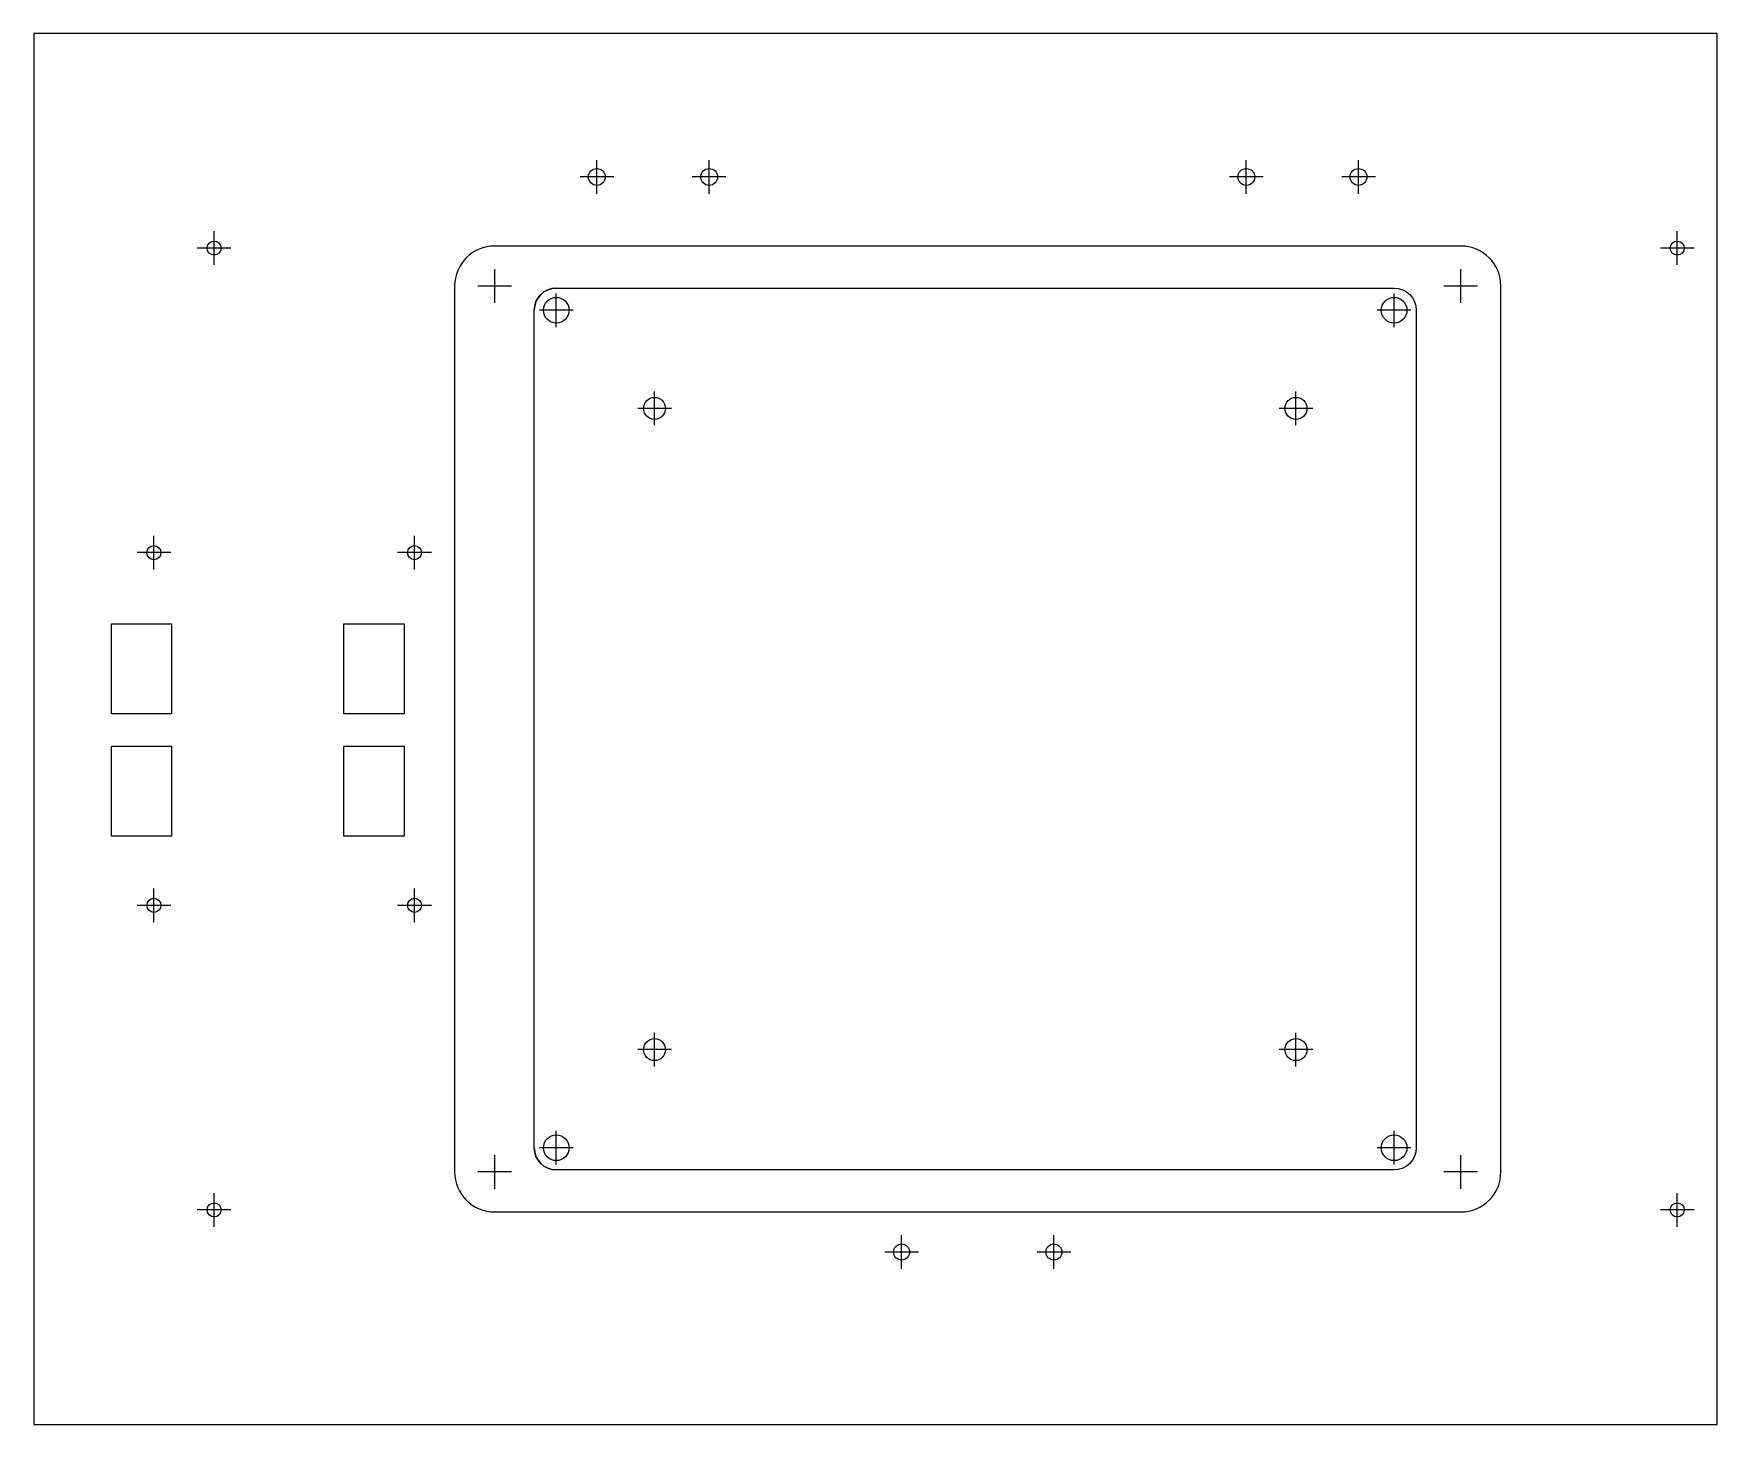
# Model space of a CAD drawing. Extents: x 87 to 507, y -225 to 122.
import ezdxf

# ---------------------------------------------------------------- set-up
doc = ezdxf.new("R2010")
doc.units = 0
doc.layers.get('0').update_dxf_attribs({"linetype": 'CONTINUOUS'})

msp = doc.modelspace()

# ---------------------------------------------------------------- linework, layer by layer
at = {"color": 7}
for points in [[(507, -224.759843), (507, 122.240157), (87, 122.240157), (87, -224.759843)], [(121.4, -25.009843), (121.4, -47.509843), (106.4, -47.509843), (106.4, -25.009843)], [(179.4, -25.009843), (179.4, -47.509843), (164.4, -47.509843), (164.4, -25.009843)], [(121.4, -55.509843), (121.4, -78.009843), (106.4, -78.009843), (106.4, -55.509843)], [(179.4, -55.509843), (179.4, -78.009843), (164.4, -78.009843), (164.4, -55.509843)]]:
    msp.add_lwpolyline(points, close=True, dxfattribs=at)
for points in [[(87, 122.240157), (87, -224.759843)], [(507, 122.240157), (87, 122.240157)], [(87, -224.759843), (507, -224.759843), (507, 122.240157)], [(227.5, 82.290157), (227.5, 90.690157)], [(255.5, 82.290157), (255.5, 90.690157)], [(389.5, 82.290157), (389.5, 90.690157)], [(417.5, 82.290157), (417.5, 90.690157)], [(231.7, 86.490157), (223.3, 86.490157)], [(259.7, 86.490157), (251.3, 86.490157)], [(393.7, 86.490157), (385.3, 86.490157)], [(421.7, 86.490157), (413.3, 86.490157)], [(132, 64.540157), (132, 72.940157)], [(497, 64.540157), (497, 72.940157)], [(136.2, 68.740157), (127.8, 68.740157)], [(443, 69.240157), (202, 69.240157)], [(443, 69.240157), (202, 69.240157)], [(501.2, 68.740157), (492.8, 68.740157)], [(202, 55.040157), (202, 63.440157)], [(443, 55.040157), (443, 63.440157)], [(192, 59.240157), (192, -161.759843)], [(192, 59.240157), (192, -161.759843)], [(206.2, 59.240157), (197.8, 59.240157)], [(447.2, 59.240157), (438.8, 59.240157)], [(453, -161.759843), (453, 59.240157)], [(453, -161.759843), (453, 59.240157)], [(217.37091, 58.740157), (426.37091, 58.740157)], [(217.37091, 58.740157), (426.37091, 58.740157)], [(217.37091, 49.040157), (217.37091, 57.440157)], [(426.37091, 49.040157), (426.37091, 57.440157)], [(211.87091, -155.759843), (211.87091, 53.240157)], [(211.87091, -155.759843), (211.87091, 53.240157)], [(221.57091, 53.240157), (213.17091, 53.240157)], [(430.57091, 53.240157), (422.17091, 53.240157)], [(431.87091, 53.240157), (431.87091, -155.759843)], [(431.87091, 53.240157), (431.87091, -155.759843)], [(241.87091, 24.540157), (241.87091, 32.940157)], [(401.87091, 24.540157), (401.87091, 32.940157)], [(246.07091, 28.740157), (237.67091, 28.740157)], [(406.07091, 28.740157), (397.67091, 28.740157)], [(117, -11.459843), (117, -3.059843)], [(182, -11.459843), (182, -3.059843)], [(121.2, -7.259843), (112.8, -7.259843)], [(186.2, -7.259843), (177.8, -7.259843)], [(106.4, -25.009843), (121.4, -25.009843)], [(106.4, -47.509843), (106.4, -25.009843)], [(121.4, -25.009843), (121.4, -47.509843), (106.4, -47.509843)], [(164.4, -25.009843), (179.4, -25.009843)], [(164.4, -47.509843), (164.4, -25.009843)], [(179.4, -25.009843), (179.4, -47.509843), (164.4, -47.509843)], [(106.4, -55.509843), (121.4, -55.509843)], [(106.4, -78.009843), (106.4, -55.509843)], [(121.4, -55.509843), (121.4, -78.009843), (106.4, -78.009843)], [(164.4, -55.509843), (179.4, -55.509843)], [(164.4, -78.009843), (164.4, -55.509843)], [(179.4, -55.509843), (179.4, -78.009843), (164.4, -78.009843)], [(117, -99.459843), (117, -91.059843)], [(182, -99.459843), (182, -91.059843)], [(121.2, -95.259843), (112.8, -95.259843)], [(186.2, -95.259843), (177.8, -95.259843)], [(241.87091, -135.459843), (241.87091, -127.059843)], [(401.87091, -135.459843), (401.87091, -127.059843)], [(246.07091, -131.259843), (237.67091, -131.259843)], [(406.07091, -131.259843), (397.67091, -131.259843)], [(217.37091, -159.959843), (217.37091, -151.559843)], [(426.37091, -159.959843), (426.37091, -151.559843)], [(202, -165.959843), (202, -157.559843)], [(221.57091, -155.759843), (213.17091, -155.759843)], [(430.57091, -155.759843), (422.17091, -155.759843)], [(443, -165.959843), (443, -157.559843)], [(206.2, -161.759843), (197.8, -161.759843)], [(426.37091, -161.259843), (217.37091, -161.259843)], [(426.37091, -161.259843), (217.37091, -161.259843)], [(447.2, -161.759843), (438.8, -161.759843)], [(132, -175.459843), (132, -167.059843)], [(497, -175.459843), (497, -167.059843)], [(136.2, -171.259843), (127.8, -171.259843)], [(202, -171.759843), (443, -171.759843)], [(202, -171.759843), (443, -171.759843)], [(501.2, -171.259843), (492.8, -171.259843)], [(303.5, -185.959843), (303.5, -177.559843)], [(341.5, -185.959843), (341.5, -177.559843)], [(307.7, -181.759843), (299.3, -181.759843)], [(345.7, -181.759843), (337.3, -181.759843)]]:
    msp.add_lwpolyline(points, dxfattribs=at)
for points in [[(225.4, 86.490157), (225.4, 87.650157), (226.3402, 88.590157), (227.5, 88.590157)], [(225.4, 86.490157), (225.4, 87.650157), (226.3402, 88.590157), (227.5, 88.590157)], [(227.5, 88.590157), (228.6598, 88.590157), (229.6, 87.650157), (229.6, 86.490157)], [(227.5, 88.590157), (228.6598, 88.590157), (229.6, 87.650157), (229.6, 86.490157)], [(253.4, 86.490157), (253.4, 87.650157), (254.3402, 88.590157), (255.5, 88.590157)], [(253.4, 86.490157), (253.4, 87.650157), (254.3402, 88.590157), (255.5, 88.590157)], [(255.5, 88.590157), (256.6598, 88.590157), (257.6, 87.650157), (257.6, 86.490157)], [(255.5, 88.590157), (256.6598, 88.590157), (257.6, 87.650157), (257.6, 86.490157)], [(387.4, 86.490157), (387.4, 87.650157), (388.3402, 88.590157), (389.5, 88.590157)], [(387.4, 86.490157), (387.4, 87.650157), (388.3402, 88.590157), (389.5, 88.590157)], [(389.5, 88.590157), (390.6598, 88.590157), (391.6, 87.650157), (391.6, 86.490157)], [(389.5, 88.590157), (390.6598, 88.590157), (391.6, 87.650157), (391.6, 86.490157)], [(415.4, 86.490157), (415.4, 87.650157), (416.34, 88.590157), (417.5, 88.590157)], [(415.4, 86.490157), (415.4, 87.650157), (416.34, 88.590157), (417.5, 88.590157)], [(417.5, 88.590157), (418.66, 88.590157), (419.6, 87.650157), (419.6, 86.490157)], [(417.5, 88.590157), (418.66, 88.590157), (419.6, 87.650157), (419.6, 86.490157)], [(227.5, 84.390157), (226.3402, 84.390157), (225.4, 85.330157), (225.4, 86.490157)], [(227.5, 84.390157), (226.3402, 84.390157), (225.4, 85.330157), (225.4, 86.490157)], [(229.6, 86.490157), (229.6, 85.330157), (228.6598, 84.390157), (227.5, 84.390157)], [(229.6, 86.490157), (229.6, 85.330157), (228.6598, 84.390157), (227.5, 84.390157)], [(255.5, 84.390157), (254.3402, 84.390157), (253.4, 85.330157), (253.4, 86.490157)], [(255.5, 84.390157), (254.3402, 84.390157), (253.4, 85.330157), (253.4, 86.490157)], [(257.6, 86.490157), (257.6, 85.330157), (256.6598, 84.390157), (255.5, 84.390157)], [(257.6, 86.490157), (257.6, 85.330157), (256.6598, 84.390157), (255.5, 84.390157)], [(389.5, 84.390157), (388.3402, 84.390157), (387.4, 85.330157), (387.4, 86.490157)], [(389.5, 84.390157), (388.3402, 84.390157), (387.4, 85.330157), (387.4, 86.490157)], [(391.6, 86.490157), (391.6, 85.330157), (390.6598, 84.390157), (389.5, 84.390157)], [(391.6, 86.490157), (391.6, 85.330157), (390.6598, 84.390157), (389.5, 84.390157)], [(417.5, 84.390157), (416.34, 84.390157), (415.4, 85.330157), (415.4, 86.490157)], [(417.5, 84.390157), (416.34, 84.390157), (415.4, 85.330157), (415.4, 86.490157)], [(419.6, 86.490157), (419.6, 85.330157), (418.66, 84.390157), (417.5, 84.390157)], [(419.6, 86.490157), (419.6, 85.330157), (418.66, 84.390157), (417.5, 84.390157)], [(130.25, 68.740157), (130.25, 69.706157), (131.034, 70.490157), (132, 70.490157)], [(130.25, 68.740157), (130.25, 69.706157), (131.034, 70.490157), (132, 70.490157)], [(132, 66.990157), (131.034, 66.990157), (130.25, 67.774157), (130.25, 68.740157)], [(132, 66.990157), (131.034, 66.990157), (130.25, 67.774157), (130.25, 68.740157)], [(132, 70.490157), (132.966, 70.490157), (133.75, 69.706157), (133.75, 68.740157)], [(132, 70.490157), (132.966, 70.490157), (133.75, 69.706157), (133.75, 68.740157)], [(133.75, 68.740157), (133.75, 67.774157), (132.966, 66.990157), (132, 66.990157)], [(133.75, 68.740157), (133.75, 67.774157), (132.966, 66.990157), (132, 66.990157)], [(202, 69.240157), (196.477, 69.240157), (192, 64.763157), (192, 59.240157)], [(202, 69.240157), (196.477, 69.240157), (192, 64.763157), (192, 59.240157)], [(453, 59.240157), (453, 64.763157), (448.523, 69.240157), (443, 69.240157)], [(453, 59.240157), (453, 64.763157), (448.523, 69.240157), (443, 69.240157)], [(495.25, 68.740157), (495.25, 69.706157), (496.034, 70.490157), (497, 70.490157)], [(495.25, 68.740157), (495.25, 69.706157), (496.034, 70.490157), (497, 70.490157)], [(497, 66.990157), (496.034, 66.990157), (495.25, 67.774157), (495.25, 68.740157)], [(497, 66.990157), (496.034, 66.990157), (495.25, 67.774157), (495.25, 68.740157)], [(497, 70.490157), (497.966, 70.490157), (498.75, 69.706157), (498.75, 68.740157)], [(497, 70.490157), (497.966, 70.490157), (498.75, 69.706157), (498.75, 68.740157)], [(498.75, 68.740157), (498.75, 67.774157), (497.966, 66.990157), (497, 66.990157)], [(498.75, 68.740157), (498.75, 67.774157), (497.966, 66.990157), (497, 66.990157)], [(211.87091, 53.240157), (211.87091, 56.278157), (214.33291, 58.740157), (217.37091, 58.740157)], [(217.37091, 58.740157), (214.33291, 58.740157), (211.87091, 56.278157), (211.87091, 53.240157)], [(214.17091, 53.240157), (214.17091, 55.007157), (215.60391, 56.440157), (217.37091, 56.440157)], [(214.17091, 53.240157), (214.17091, 55.007157), (215.60391, 56.440157), (217.37091, 56.440157)], [(217.37091, 56.440157), (219.13791, 56.440157), (220.57091, 55.007157), (220.57091, 53.240157)], [(217.37091, 56.440157), (219.13791, 56.440157), (220.57091, 55.007157), (220.57091, 53.240157)], [(423.17091, 53.240157), (423.17091, 55.007157), (424.60391, 56.440157), (426.37091, 56.440157)], [(423.17091, 53.240157), (423.17091, 55.007157), (424.60391, 56.440157), (426.37091, 56.440157)], [(426.37091, 58.740157), (429.40891, 58.740157), (431.87091, 56.278157), (431.87091, 53.240157)], [(426.37091, 58.740157), (429.40891, 58.740157), (431.87091, 56.278157), (431.87091, 53.240157)], [(426.37091, 56.440157), (428.13791, 56.440157), (429.57091, 55.007157), (429.57091, 53.240157)], [(426.37091, 56.440157), (428.13791, 56.440157), (429.57091, 55.007157), (429.57091, 53.240157)], [(217.37091, 50.040157), (215.60391, 50.040157), (214.17091, 51.473157), (214.17091, 53.240157)], [(217.37091, 50.040157), (215.60391, 50.040157), (214.17091, 51.473157), (214.17091, 53.240157)], [(220.57091, 53.240157), (220.57091, 51.473157), (219.13791, 50.040157), (217.37091, 50.040157)], [(220.57091, 53.240157), (220.57091, 51.473157), (219.13791, 50.040157), (217.37091, 50.040157)], [(426.37091, 50.040157), (424.60391, 50.040157), (423.17091, 51.473157), (423.17091, 53.240157)], [(426.37091, 50.040157), (424.60391, 50.040157), (423.17091, 51.473157), (423.17091, 53.240157)], [(429.57091, 53.240157), (429.57091, 51.473157), (428.13791, 50.040157), (426.37091, 50.040157)], [(429.57091, 53.240157), (429.57091, 51.473157), (428.13791, 50.040157), (426.37091, 50.040157)], [(239.12091, 28.740157), (239.12091, 30.258957), (240.35211, 31.490157), (241.87091, 31.490157)], [(239.12091, 28.740157), (239.12091, 30.258957), (240.35211, 31.490157), (241.87091, 31.490157)], [(241.87091, 31.490157), (243.38971, 31.490157), (244.62091, 30.258957), (244.62091, 28.740157)], [(241.87091, 31.490157), (243.38971, 31.490157), (244.62091, 30.258957), (244.62091, 28.740157)], [(399.12091, 28.740157), (399.12091, 30.258957), (400.35211, 31.490157), (401.87091, 31.490157)], [(399.12091, 28.740157), (399.12091, 30.258957), (400.35211, 31.490157), (401.87091, 31.490157)], [(401.87091, 31.490157), (403.38971, 31.490157), (404.62091, 30.258957), (404.62091, 28.740157)], [(401.87091, 31.490157), (403.38971, 31.490157), (404.62091, 30.258957), (404.62091, 28.740157)], [(241.87091, 25.990157), (240.35211, 25.990157), (239.12091, 27.221357), (239.12091, 28.740157)], [(241.87091, 25.990157), (240.35211, 25.990157), (239.12091, 27.221357), (239.12091, 28.740157)], [(244.62091, 28.740157), (244.62091, 27.221357), (243.38971, 25.990157), (241.87091, 25.990157)], [(244.62091, 28.740157), (244.62091, 27.221357), (243.38971, 25.990157), (241.87091, 25.990157)], [(401.87091, 25.990157), (400.35211, 25.990157), (399.12091, 27.221357), (399.12091, 28.740157)], [(401.87091, 25.990157), (400.35211, 25.990157), (399.12091, 27.221357), (399.12091, 28.740157)], [(404.62091, 28.740157), (404.62091, 27.221357), (403.38971, 25.990157), (401.87091, 25.990157)], [(404.62091, 28.740157), (404.62091, 27.221357), (403.38971, 25.990157), (401.87091, 25.990157)], [(115.25, -7.259843), (115.25, -6.293343), (116.034, -5.509843), (117, -5.509843)], [(115.25, -7.259843), (115.25, -6.293343), (116.034, -5.509843), (117, -5.509843)], [(117, -9.009843), (116.034, -9.009843), (115.25, -8.226343), (115.25, -7.259843)], [(117, -9.009843), (116.034, -9.009843), (115.25, -8.226343), (115.25, -7.259843)], [(117, -5.509843), (117.966, -5.509843), (118.75, -6.293343), (118.75, -7.259843)], [(117, -5.509843), (117.966, -5.509843), (118.75, -6.293343), (118.75, -7.259843)], [(118.75, -7.259843), (118.75, -8.226343), (117.966, -9.009843), (117, -9.009843)], [(118.75, -7.259843), (118.75, -8.226343), (117.966, -9.009843), (117, -9.009843)], [(180.25, -7.259843), (180.25, -6.293343), (181.034, -5.509843), (182, -5.509843)], [(180.25, -7.259843), (180.25, -6.293343), (181.034, -5.509843), (182, -5.509843)], [(182, -9.009843), (181.034, -9.009843), (180.25, -8.226343), (180.25, -7.259843)], [(182, -9.009843), (181.034, -9.009843), (180.25, -8.226343), (180.25, -7.259843)], [(182, -5.509843), (182.966, -5.509843), (183.75, -6.293343), (183.75, -7.259843)], [(182, -5.509843), (182.966, -5.509843), (183.75, -6.293343), (183.75, -7.259843)], [(183.75, -7.259843), (183.75, -8.226343), (182.966, -9.009843), (182, -9.009843)], [(183.75, -7.259843), (183.75, -8.226343), (182.966, -9.009843), (182, -9.009843)], [(115.25, -95.259843), (115.25, -94.293343), (116.034, -93.509843), (117, -93.509843)], [(115.25, -95.259843), (115.25, -94.293343), (116.034, -93.509843), (117, -93.509843)], [(117, -97.009843), (116.034, -97.009843), (115.25, -96.226343), (115.25, -95.259843)], [(117, -97.009843), (116.034, -97.009843), (115.25, -96.226343), (115.25, -95.259843)], [(117, -93.509843), (117.966, -93.509843), (118.75, -94.293343), (118.75, -95.259843)], [(117, -93.509843), (117.966, -93.509843), (118.75, -94.293343), (118.75, -95.259843)], [(118.75, -95.259843), (118.75, -96.226343), (117.966, -97.009843), (117, -97.009843)], [(118.75, -95.259843), (118.75, -96.226343), (117.966, -97.009843), (117, -97.009843)], [(180.25, -95.259843), (180.25, -94.293343), (181.034, -93.509843), (182, -93.509843)], [(180.25, -95.259843), (180.25, -94.293343), (181.034, -93.509843), (182, -93.509843)], [(182, -97.009843), (181.034, -97.009843), (180.25, -96.226343), (180.25, -95.259843)], [(182, -97.009843), (181.034, -97.009843), (180.25, -96.226343), (180.25, -95.259843)], [(182, -93.509843), (182.966, -93.509843), (183.75, -94.293343), (183.75, -95.259843)], [(182, -93.509843), (182.966, -93.509843), (183.75, -94.293343), (183.75, -95.259843)], [(183.75, -95.259843), (183.75, -96.226343), (182.966, -97.009843), (182, -97.009843)], [(183.75, -95.259843), (183.75, -96.226343), (182.966, -97.009843), (182, -97.009843)], [(239.12091, -131.259843), (239.12091, -129.741043), (240.35211, -128.509843), (241.87091, -128.509843)], [(239.12091, -131.259843), (239.12091, -129.741043), (240.35211, -128.509843), (241.87091, -128.509843)], [(241.87091, -128.509843), (243.38971, -128.509843), (244.62091, -129.741043), (244.62091, -131.259843)], [(241.87091, -128.509843), (243.38971, -128.509843), (244.62091, -129.741043), (244.62091, -131.259843)], [(399.12091, -131.259843), (399.12091, -129.741043), (400.35211, -128.509843), (401.87091, -128.509843)], [(399.12091, -131.259843), (399.12091, -129.741043), (400.35211, -128.509843), (401.87091, -128.509843)], [(401.87091, -128.509843), (403.38971, -128.509843), (404.62091, -129.741043), (404.62091, -131.259843)], [(401.87091, -128.509843), (403.38971, -128.509843), (404.62091, -129.741043), (404.62091, -131.259843)], [(241.87091, -134.009843), (240.35211, -134.009843), (239.12091, -132.778643), (239.12091, -131.259843)], [(241.87091, -134.009843), (240.35211, -134.009843), (239.12091, -132.778643), (239.12091, -131.259843)], [(244.62091, -131.259843), (244.62091, -132.778643), (243.38971, -134.009843), (241.87091, -134.009843)], [(244.62091, -131.259843), (244.62091, -132.778643), (243.38971, -134.009843), (241.87091, -134.009843)], [(401.87091, -134.009843), (400.35211, -134.009843), (399.12091, -132.778643), (399.12091, -131.259843)], [(401.87091, -134.009843), (400.35211, -134.009843), (399.12091, -132.778643), (399.12091, -131.259843)], [(404.62091, -131.259843), (404.62091, -132.778643), (403.38971, -134.009843), (401.87091, -134.009843)], [(404.62091, -131.259843), (404.62091, -132.778643), (403.38971, -134.009843), (401.87091, -134.009843)], [(214.17091, -155.759843), (214.17091, -153.992843), (215.60391, -152.559843), (217.37091, -152.559843)], [(214.17091, -155.759843), (214.17091, -153.992843), (215.60391, -152.559843), (217.37091, -152.559843)], [(217.37091, -152.559843), (219.13791, -152.559843), (220.57091, -153.992843), (220.57091, -155.759843)], [(217.37091, -152.559843), (219.13791, -152.559843), (220.57091, -153.992843), (220.57091, -155.759843)], [(423.17091, -155.759843), (423.17091, -153.992843), (424.60391, -152.559843), (426.37091, -152.559843)], [(423.17091, -155.759843), (423.17091, -153.992843), (424.60391, -152.559843), (426.37091, -152.559843)], [(426.37091, -152.559843), (428.13791, -152.559843), (429.57091, -153.992843), (429.57091, -155.759843)], [(426.37091, -152.559843), (428.13791, -152.559843), (429.57091, -153.992843), (429.57091, -155.759843)], [(217.37091, -161.259843), (214.33291, -161.259843), (211.87091, -158.797843), (211.87091, -155.759843)], [(211.87091, -155.759843), (211.87091, -158.797843), (214.33291, -161.259843), (217.37091, -161.259843)], [(217.37091, -158.959843), (215.60391, -158.959843), (214.17091, -157.526843), (214.17091, -155.759843)], [(217.37091, -158.959843), (215.60391, -158.959843), (214.17091, -157.526843), (214.17091, -155.759843)], [(220.57091, -155.759843), (220.57091, -157.526843), (219.13791, -158.959843), (217.37091, -158.959843)], [(220.57091, -155.759843), (220.57091, -157.526843), (219.13791, -158.959843), (217.37091, -158.959843)], [(426.37091, -158.959843), (424.60391, -158.959843), (423.17091, -157.526843), (423.17091, -155.759843)], [(426.37091, -158.959843), (424.60391, -158.959843), (423.17091, -157.526843), (423.17091, -155.759843)], [(431.87091, -155.759843), (431.87091, -158.797843), (429.40891, -161.259843), (426.37091, -161.259843)], [(429.57091, -155.759843), (429.57091, -157.526843), (428.13791, -158.959843), (426.37091, -158.959843)], [(431.87091, -155.759843), (431.87091, -158.797843), (429.40891, -161.259843), (426.37091, -161.259843)], [(429.57091, -155.759843), (429.57091, -157.526843), (428.13791, -158.959843), (426.37091, -158.959843)], [(192, -161.759843), (192, -167.282843), (196.477, -171.759843), (202, -171.759843)], [(192, -161.759843), (192, -167.282843), (196.477, -171.759843), (202, -171.759843)], [(443, -171.759843), (448.523, -171.759843), (453, -167.282843), (453, -161.759843)], [(443, -171.759843), (448.523, -171.759843), (453, -167.282843), (453, -161.759843)], [(130.25, -171.259843), (130.25, -170.293843), (131.034, -169.509843), (132, -169.509843)], [(130.25, -171.259843), (130.25, -170.293843), (131.034, -169.509843), (132, -169.509843)], [(132, -173.009843), (131.034, -173.009843), (130.25, -172.225843), (130.25, -171.259843)], [(132, -173.009843), (131.034, -173.009843), (130.25, -172.225843), (130.25, -171.259843)], [(132, -169.509843), (132.966, -169.509843), (133.75, -170.293843), (133.75, -171.259843)], [(132, -169.509843), (132.966, -169.509843), (133.75, -170.293843), (133.75, -171.259843)], [(133.75, -171.259843), (133.75, -172.225843), (132.966, -173.009843), (132, -173.009843)], [(133.75, -171.259843), (133.75, -172.225843), (132.966, -173.009843), (132, -173.009843)], [(495.25, -171.259843), (495.25, -170.293843), (496.034, -169.509843), (497, -169.509843)], [(495.25, -171.259843), (495.25, -170.293843), (496.034, -169.509843), (497, -169.509843)], [(497, -173.009843), (496.034, -173.009843), (495.25, -172.225843), (495.25, -171.259843)], [(497, -173.009843), (496.034, -173.009843), (495.25, -172.225843), (495.25, -171.259843)], [(497, -169.509843), (497.966, -169.509843), (498.75, -170.293843), (498.75, -171.259843)], [(497, -169.509843), (497.966, -169.509843), (498.75, -170.293843), (498.75, -171.259843)], [(498.75, -171.259843), (498.75, -172.225843), (497.966, -173.009843), (497, -173.009843)], [(498.75, -171.259843), (498.75, -172.225843), (497.966, -173.009843), (497, -173.009843)], [(301.5, -181.759843), (301.5, -180.654843), (302.39543, -179.759843), (303.5, -179.759843)], [(301.5, -181.759843), (301.5, -180.654843), (302.39543, -179.759843), (303.5, -179.759843)], [(303.5, -179.759843), (304.60457, -179.759843), (305.5, -180.654843), (305.5, -181.759843)], [(303.5, -179.759843), (304.60457, -179.759843), (305.5, -180.654843), (305.5, -181.759843)], [(339.5, -181.759843), (339.5, -180.654843), (340.3954, -179.759843), (341.5, -179.759843)], [(339.5, -181.759843), (339.5, -180.654843), (340.3954, -179.759843), (341.5, -179.759843)], [(341.5, -179.759843), (342.6046, -179.759843), (343.5, -180.654843), (343.5, -181.759843)], [(341.5, -179.759843), (342.6046, -179.759843), (343.5, -180.654843), (343.5, -181.759843)], [(303.5, -183.759843), (302.39543, -183.759843), (301.5, -182.864843), (301.5, -181.759843)], [(303.5, -183.759843), (302.39543, -183.759843), (301.5, -182.864843), (301.5, -181.759843)], [(305.5, -181.759843), (305.5, -182.864843), (304.60457, -183.759843), (303.5, -183.759843)], [(305.5, -181.759843), (305.5, -182.864843), (304.60457, -183.759843), (303.5, -183.759843)], [(341.5, -183.759843), (340.3954, -183.759843), (339.5, -182.864843), (339.5, -181.759843)], [(341.5, -183.759843), (340.3954, -183.759843), (339.5, -182.864843), (339.5, -181.759843)], [(343.5, -181.759843), (343.5, -182.864843), (342.6046, -183.759843), (341.5, -183.759843)], [(343.5, -181.759843), (343.5, -182.864843), (342.6046, -183.759843), (341.5, -183.759843)]]:
    msp.add_open_spline(points, degree=3, dxfattribs=at)

doc.saveas('drawing.dxf')
